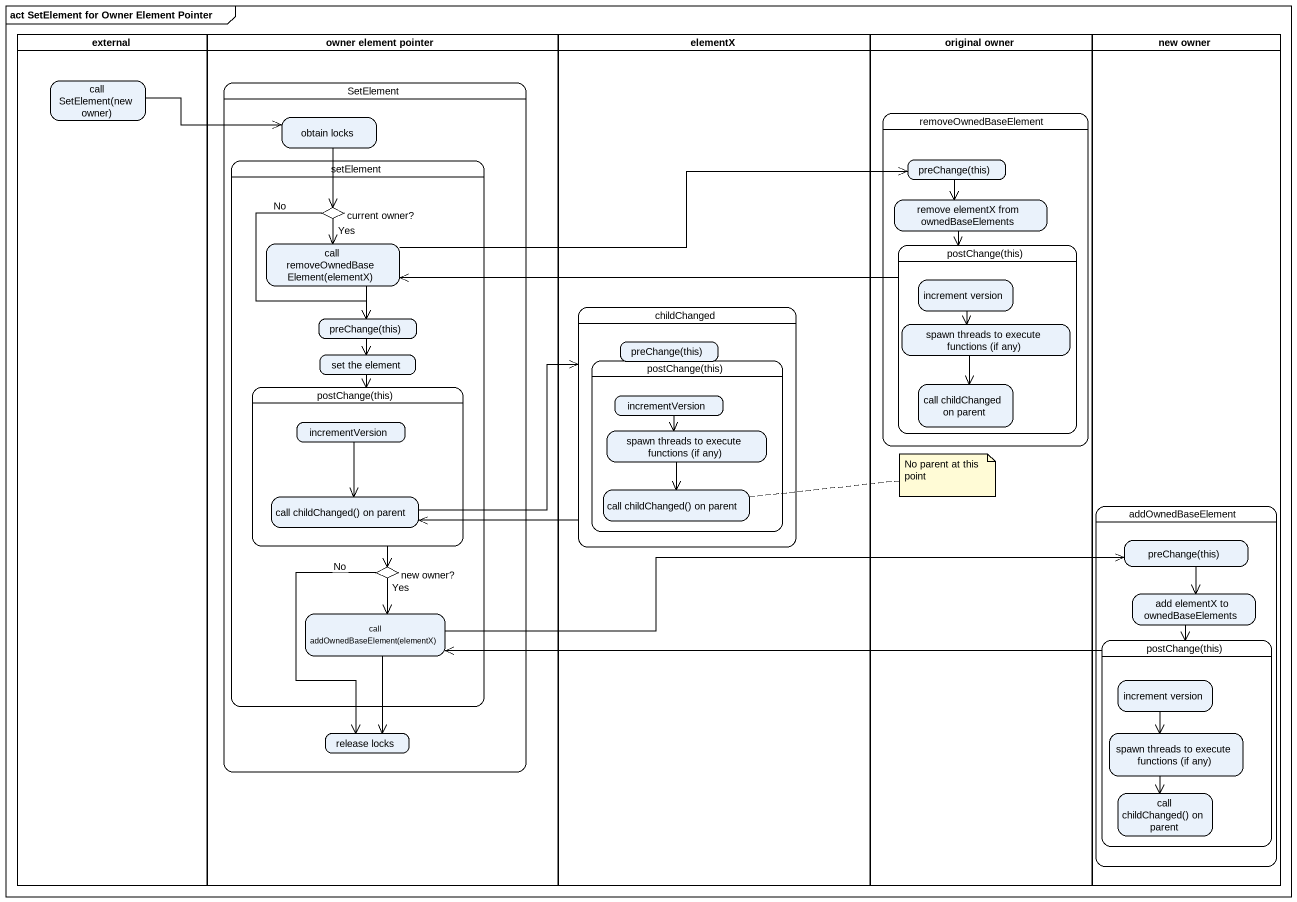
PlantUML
@startuml
mainframe act SetElement for Owner Element Pointer
hide empty description
state external <<partition>> {
  state "call SetElement(new owner)" as call_SetElement_new_owner
}
state "owner element pointer" as owner_element_pointer <<partition>> {
  state SetElement {
    state "obtain locks" as obtain_locks
    state setElement {
      state "current owner?" as current_owner <<choice>>
      state "call removeOwnedBaseElement(elementX)" as call_removeOwnedBaseElement
      state "preChange(this)" as preChange_this_2
      state "postChange(this)" as postChange_this_2 {
        state incrementVersion
        state "call childChanged() on parent" as call_childChanged_on_parent_2
      }
      state "set the element" as set_the_element
      state "new owner?" as new_owner_2 <<choice>>
      state "call addOwnedBaseElement(elementX)" as call_addOwnedBaseElement
    }
    state "release locks" as release_locks
  }
}
state elementX <<partition>> {
  state childChanged {
    state "preChange(this)" as preChange_this_3
    state "postChange(this)" as postChange_this_3 {
      state "spawn threads to execute functions (if any)" as spawn_threads_to_execute_2
      state "incrementVersion" as incrementVersion_2
      state "call childChanged() on parent" as call_childChanged_on_parent_3
    }
  }
}
state "original owner" as original_owner <<partition>> {
  state removeOwnedBaseElement {
    state "preChange(this)" as preChange_this
    state "remove elementX from ownedBaseElements" as remove_elementX_from
    state "postChange(this)" as postChange_this {
      state "increment version" as increment_version
      state "spawn threads to execute functions (if any)" as spawn_threads_to_execute
      state "call childChanged on parent" as call_childChanged_on_parent
    }
  }
}
state "new owner" as new_owner <<partition>> {
  state addOwnedBaseElement {
    state "preChange(this)" as preChange_this_4
    state "add elementX to ownedBaseElements" as add_elementX_to
    state "postChange(this)" as postChange_this_4 {
      state "increment version" as increment_version_2
      state "spawn threads to execute functions (if any)" as spawn_threads_to_execute_3
      state "call childChanged() on parent" as call_childChanged_on_parent_4
    }
  }
}
call_SetElement_new_owner -right-> obtain_locks
obtain_locks --> current_owner
preChange_this --> remove_elementX_from
current_owner --> call_removeOwnedBaseElement : Yes
current_owner --> preChange_this_2 : No
remove_elementX_from --> postChange_this
call_removeOwnedBaseElement -right-> preChange_this
call_removeOwnedBaseElement --> preChange_this_2
postChange_this -left-> call_removeOwnedBaseElement
childChanged -left-> call_childChanged_on_parent_2
increment_version --> spawn_threads_to_execute
preChange_this_2 --> set_the_element
spawn_threads_to_execute --> call_childChanged_on_parent
postChange_this_2 --> new_owner_2
set_the_element --> postChange_this_2
incrementVersion --> call_childChanged_on_parent_2
spawn_threads_to_execute_2 --> call_childChanged_on_parent_3
incrementVersion_2 --> spawn_threads_to_execute_2
call_childChanged_on_parent_2 -right-> childChanged
preChange_this_4 --> add_elementX_to
new_owner_2 --> call_addOwnedBaseElement : Yes
new_owner_2 --> release_locks : No
add_elementX_to --> postChange_this_4
call_addOwnedBaseElement -right-> preChange_this_4
call_addOwnedBaseElement --> release_locks
postChange_this_4 -left-> call_addOwnedBaseElement
increment_version_2 --> spawn_threads_to_execute_3
spawn_threads_to_execute_3 --> call_childChanged_on_parent_4
note right of call_childChanged_on_parent_3 : No parent at this point
@enduml
